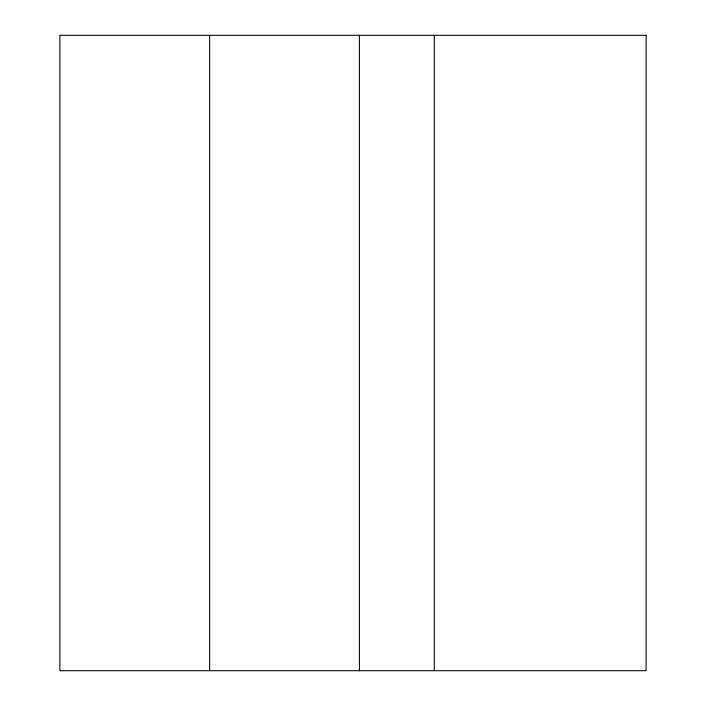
<?xml version="1.0" encoding="UTF-8"?>
<svg xmlns="http://www.w3.org/2000/svg" width="706" height="706" viewBox="0 0 706 706"><rect width="100%" height="100%" fill="white"/><g stroke="black" fill="none" stroke-linecap="round" stroke-linejoin="round"><path stroke-width="1.06" d="M434.305 35.3L434.305 670.7M359.425 35.3L359.425 670.7M209.656 35.3L209.656 670.7M646.105 35.3L59.895 35.3L59.895 670.7L646.105 670.7L646.105 35.3"/></g></svg>
